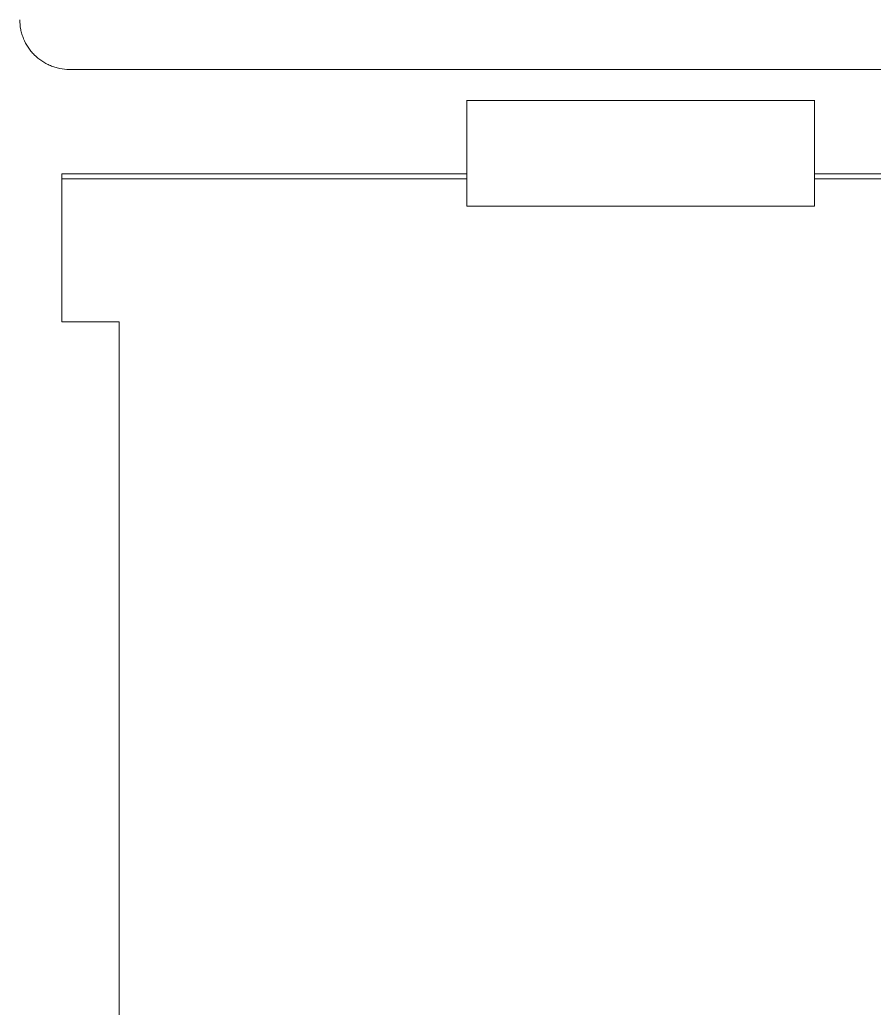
# Model space of a CAD drawing. Header units: millimetres. Extents: x 1359 to 3577, y 1336 to 3557.
# Drawn here: x 2790.07 to 2807.27, y 3022.26 to 3042.16 of the extents above; entities that cross this region are included whole.
import ezdxf

# ---------------------------------------------------------------- set-up
doc = ezdxf.new("R2010")
doc.units = ezdxf.units.MM
doc.layers.add('000-PI-Oprema', color=30, linetype='Continuous', lineweight=5)

msp = doc.modelspace()

# ---------------------------------------------------------------- linework, layer by layer
at = {"layer": '000-PI-Oprema', "color": 0, "linetype": 'ByBlock', "lineweight": 0}
for p, q in [((2791.071, 3041.156), (2814.071, 3041.156)), ((2806.071, 3040.534), (2799.071, 3040.534)), ((2790.921, 3036.077), (2790.921, 3039.056)), ((2799.071, 3039.056), (2790.921, 3039.056)), ((2799.071, 3038.951), (2799.071, 3039.056)), ((2806.071, 3039.056), (2806.071, 3038.951)), ((2814.221, 3039.056), (2806.071, 3039.056)), ((2799.071, 3038.951), (2790.921, 3038.951)), ((2799.071, 3038.407), (2799.071, 3038.951)), ((2806.071, 3038.951), (2806.071, 3038.407)), ((2814.221, 3038.951), (2806.071, 3038.951)), ((2806.071, 3038.407), (2799.071, 3038.407)), ((2792.071, 3036.077), (2790.921, 3036.077))]:
    msp.add_line(p, q, dxfattribs=at)
for points, knots in [([(2790.071, 3042.156), (2790.071, 3042.09), (2790.078, 3042.026), (2790.097, 3041.93), (2790.105, 3041.899), (2790.124, 3041.836), (2790.136, 3041.805), (2790.173, 3041.715), (2790.203, 3041.657), (2790.257, 3041.576), (2790.276, 3041.549), (2790.318, 3041.498), (2790.34, 3041.474), (2790.409, 3041.404), (2790.459, 3041.363), (2790.541, 3041.309), (2790.569, 3041.292), (2790.627, 3041.261), (2790.686, 3041.233), (2790.748, 3041.211), (2790.795, 3041.196), (2790.81, 3041.192), (2790.842, 3041.183), (2790.858, 3041.18), (2790.939, 3041.163), (2791.005, 3041.156), (2791.071, 3041.156)], [0, 0, 0, 0, 0.125, 0.125, 0.1875, 0.1875, 0.25, 0.25, 0.375, 0.375, 0.4375, 0.4375, 0.5, 0.5, 0.625, 0.625, 0.6875, 0.6875, 0.75, 0.8125, 0.8125, 0.84375, 0.84375, 0.875, 0.875, 1, 1, 1, 1]), ([(2792.071, 3036.077), (2792.071, 3034.053), (2792.071, 3025.504), (2792.071, 3012.358), (2792.071, 2997.792), (2792.071, 2983.582), (2792.071, 2969.287), (2792.071, 2953.801), (2792.071, 2941.043), (2792.071, 2932.161), (2792.071, 2927.904), (2792.071, 2927.106)], [0, 0, 0, 0, 0.055935, 0.236292, 0.362833, 0.457376, 0.627551, 0.756032, 0.883059, 0.978086, 1, 1, 1, 1])]:
    msp.add_open_spline(points, degree=3, knots=knots, dxfattribs=at)
for points in [[(2799.071, 3040.54), (2799.071, 3040.045), (2799.071, 3039.551), (2799.071, 3039.056)], [(2806.071, 3039.056), (2806.071, 3039.551), (2806.071, 3040.045), (2806.071, 3040.54)]]:
    msp.add_open_spline(points, degree=3, dxfattribs=at)

doc.saveas('drawing.dxf')
